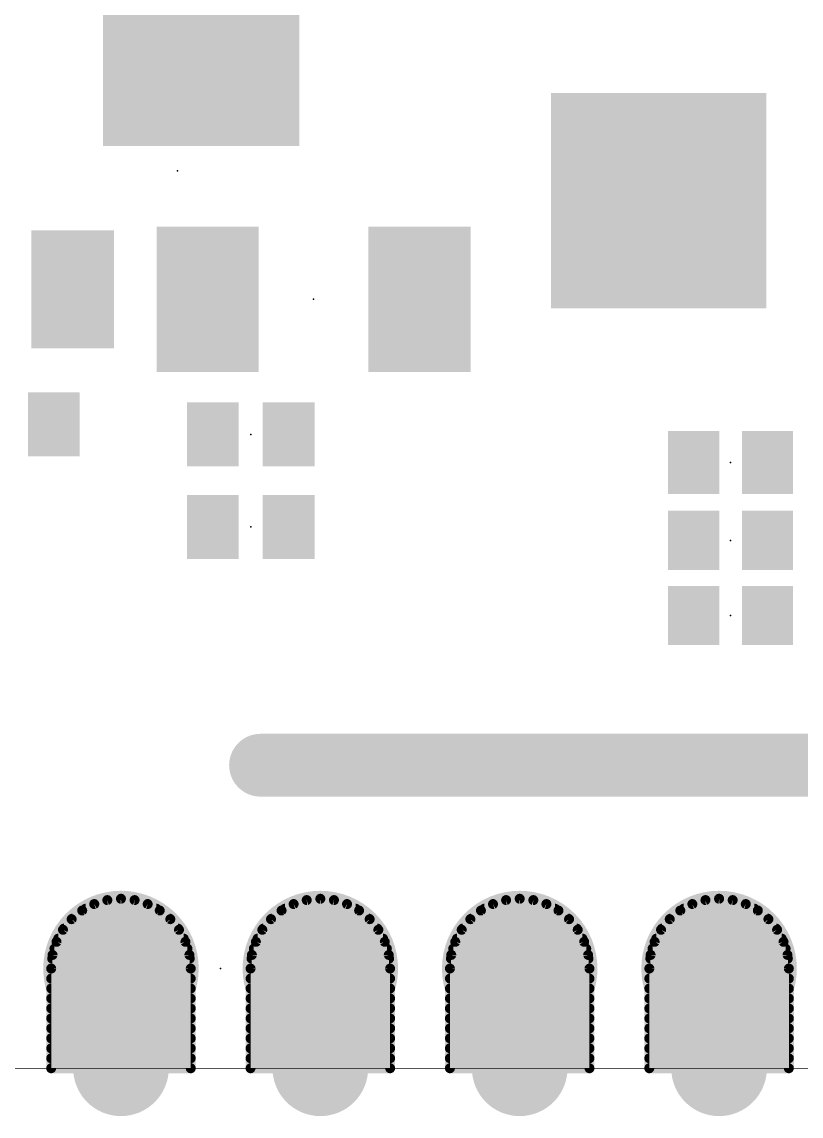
# Model space of a CAD drawing. Extents: x 0 to 35, y -0.6 to 23.5.
# Drawn here: x 16.52 to 26.45, y -0.61 to 13.33 of the extents above; entities that cross this region are included whole.
import ezdxf

# ---------------------------------------------------------------- set-up
doc = ezdxf.new("R2010")
doc.units = 0
for name, color, linetype in [('17', 110, 'CONTINUOUS'), ('20', 31, 'CONTINUOUS'), ('23', 53, 'CONTINUOUS'), ('24', 53, 'CONTINUOUS'), ('29', 253, 'CONTINUOUS')]:
    doc.layers.add(name, color=color, linetype=linetype)

# ---------------------------------------------------------------- blocks, each defined once
blk = doc.blocks.new('RECT')
blk.add_solid([(-0.5, -0.5), (0.5, -0.5), (-0.5, 0.5), (0.5, 0.5)])
blk = doc.blocks.new('ROUNDP')
at = {"const_width": 0.5}
blk.add_lwpolyline([(0, -0.25, 1), (0, 0.25, 1), (0, -0.25)], format="xyb", dxfattribs=at)

msp = doc.modelspace()

# ---------------------------------------------------------------- linework, layer by layer
at = {"layer": '20', "const_width": 0.01}
msp.add_lwpolyline([(2, 0), (34, 0)], dxfattribs=at)
at = {"layer": '23'}
for p in [(20.2348, 9.7948), (19.4331, 8.0744), (25.5469, 7.7142), (19.4331, 6.895), (25.5469, 6.7236), (25.5469, 5.7658), (19.05, 1.27)]:
    msp.add_point(p, dxfattribs=at)
at = {"layer": '24'}
msp.add_point((18.5, 11.43), dxfattribs=at)
at = {"layer": '29'}
for points, const_width in [([(19.558, 3.86), (28.0924, 3.86)], 0.8), ([(17.4398, 2.0913), (17.2861, 2.0092)], 0.127), ([(17.3288, 2.032), (18.2312, 2.032)], 0.127), ([(17.6066, 2.1419), (17.4398, 2.0913)], 0.127), ([(17.78, 2.159), (17.6066, 2.1419)], 0.127), ([(17.9534, 2.1419), (17.78, 2.159)], 0.127), ([(18.1202, 2.0913), (17.9534, 2.1419)], 0.127), ([(18.2739, 2.0092), (18.1202, 2.0913)], 0.127), ([(19.9798, 2.0913), (19.8261, 2.0092)], 0.127), ([(19.8688, 2.032), (20.7712, 2.032)], 0.127), ([(20.1466, 2.1419), (19.9798, 2.0913)], 0.127), ([(20.32, 2.159), (20.1466, 2.1419)], 0.127), ([(20.4934, 2.1419), (20.32, 2.159)], 0.127), ([(20.6602, 2.0913), (20.4934, 2.1419)], 0.127), ([(20.8139, 2.0092), (20.6602, 2.0913)], 0.127), ([(22.5198, 2.0913), (22.3661, 2.0092)], 0.127), ([(22.4088, 2.032), (23.3112, 2.032)], 0.127), ([(22.6866, 2.1419), (22.5198, 2.0913)], 0.127), ([(22.86, 2.159), (22.6866, 2.1419)], 0.127), ([(23.0334, 2.1419), (22.86, 2.159)], 0.127), ([(23.2002, 2.0913), (23.0334, 2.1419)], 0.127), ([(23.3539, 2.0092), (23.2002, 2.0913)], 0.127), ([(25.0598, 2.0913), (24.9061, 2.0092)], 0.127), ([(24.9488, 2.032), (25.8512, 2.032)], 0.127), ([(25.2266, 2.1419), (25.0598, 2.0913)], 0.127), ([(25.4, 2.159), (25.2266, 2.1419)], 0.127), ([(25.5734, 2.1419), (25.4, 2.159)], 0.127), ([(25.7402, 2.0913), (25.5734, 2.1419)], 0.127), ([(25.8939, 2.0092), (25.7402, 2.0913)], 0.127), ([(17.1514, 1.8986), (17.0408, 1.7639)], 0.127), ([(17.2861, 2.0092), (17.1514, 1.8986)], 0.127), ([(17.1592, 1.905), (18.4008, 1.905)], 0.127), ([(18.4086, 1.8986), (18.2739, 2.0092)], 0.127), ([(18.5192, 1.7639), (18.4086, 1.8986)], 0.127), ([(19.6914, 1.8986), (19.5808, 1.7639)], 0.127), ([(19.8261, 2.0092), (19.6914, 1.8986)], 0.127), ([(19.6992, 1.905), (20.9408, 1.905)], 0.127), ([(20.9486, 1.8986), (20.8139, 2.0092)], 0.127), ([(21.0592, 1.7639), (20.9486, 1.8986)], 0.127), ([(22.2314, 1.8986), (22.1208, 1.7639)], 0.127), ([(22.3661, 2.0092), (22.2314, 1.8986)], 0.127), ([(22.2392, 1.905), (23.4808, 1.905)], 0.127), ([(23.4886, 1.8986), (23.3539, 2.0092)], 0.127), ([(23.5992, 1.7639), (23.4886, 1.8986)], 0.127), ([(24.7714, 1.8986), (24.6608, 1.7639)], 0.127), ([(24.9061, 2.0092), (24.7714, 1.8986)], 0.127), ([(24.7792, 1.905), (26.0208, 1.905)], 0.127), ([(26.0286, 1.8986), (25.8939, 2.0092)], 0.127), ([(26.1392, 1.7639), (26.0286, 1.8986)], 0.127), ([(17.0408, 1.7639), (16.9587, 1.6102)], 0.127), ([(17.0524, 1.778), (18.5076, 1.778)], 0.127), ([(18.6013, 1.6102), (18.5192, 1.7639)], 0.127), ([(19.5808, 1.7639), (19.4987, 1.6102)], 0.127), ([(19.5924, 1.778), (21.0476, 1.778)], 0.127), ([(21.1413, 1.6102), (21.0592, 1.7639)], 0.127), ([(22.1208, 1.7639), (22.0387, 1.6102)], 0.127), ([(22.1324, 1.778), (23.5876, 1.778)], 0.127), ([(23.6813, 1.6102), (23.5992, 1.7639)], 0.127), ([(24.6608, 1.7639), (24.5787, 1.6102)], 0.127), ([(24.6724, 1.778), (26.1276, 1.778)], 0.127), ([(26.2213, 1.6102), (26.1392, 1.7639)], 0.127), ([(16.9587, 1.6102), (16.9081, 1.4434)], 0.127), ([(16.9805, 1.651), (18.5795, 1.651)], 0.127), ([(18.6519, 1.4434), (18.6013, 1.6102)], 0.127), ([(19.4987, 1.6102), (19.4481, 1.4434)], 0.127), ([(19.5205, 1.651), (21.1195, 1.651)], 0.127), ([(21.1919, 1.4434), (21.1413, 1.6102)], 0.127), ([(22.0387, 1.6102), (21.9881, 1.4434)], 0.127), ([(22.0605, 1.651), (23.6595, 1.651)], 0.127), ([(23.7319, 1.4434), (23.6813, 1.6102)], 0.127), ([(24.5787, 1.6102), (24.5281, 1.4434)], 0.127), ([(24.6005, 1.651), (26.1995, 1.651)], 0.127), ([(26.2719, 1.4434), (26.2213, 1.6102)], 0.127), ([(16.9325, 1.524), (18.6275, 1.524)], 0.127), ([(19.4725, 1.524), (21.1675, 1.524)], 0.127), ([(22.0125, 1.524), (23.7075, 1.524)], 0.127), ([(24.5525, 1.524), (26.2475, 1.524)], 0.127), ([(16.9081, 1.4434), (16.891, 1.27)], 0.127), ([(16.9035, 1.397), (18.6565, 1.397)], 0.127), ([(18.669, 1.27), (18.6519, 1.4434)], 0.127), ([(19.4481, 1.4434), (19.431, 1.27)], 0.127), ([(19.4435, 1.397), (21.1965, 1.397)], 0.127), ([(21.209, 1.27), (21.1919, 1.4434)], 0.127), ([(21.9881, 1.4434), (21.971, 1.27)], 0.127), ([(21.9835, 1.397), (23.7365, 1.397)], 0.127), ([(23.749, 1.27), (23.7319, 1.4434)], 0.127), ([(24.5281, 1.4434), (24.511, 1.27)], 0.127), ([(24.5235, 1.397), (26.2765, 1.397)], 0.127), ([(26.289, 1.27), (26.2719, 1.4434)], 0.127), ([(16.891, 1.27), (16.891, 0)], 0.127), ([(16.891, 1.27), (18.669, 1.27)], 0.127), ([(18.669, 0), (18.669, 1.27)], 0.127), ([(19.431, 1.27), (19.431, 0)], 0.127), ([(19.431, 1.27), (21.209, 1.27)], 0.127), ([(21.209, 0), (21.209, 1.27)], 0.127), ([(21.971, 1.27), (21.971, 0)], 0.127), ([(21.971, 1.27), (23.749, 1.27)], 0.127), ([(23.749, 0), (23.749, 1.27)], 0.127), ([(24.511, 1.27), (24.511, 0)], 0.127), ([(24.511, 1.27), (26.289, 1.27)], 0.127), ([(26.289, 0), (26.289, 1.27)], 0.127), ([(16.891, 1.143), (18.669, 1.143)], 0.127), ([(19.431, 1.143), (21.209, 1.143)], 0.127), ([(21.971, 1.143), (23.749, 1.143)], 0.127), ([(24.511, 1.143), (26.289, 1.143)], 0.127), ([(16.891, 1.016), (18.669, 1.016)], 0.127), ([(19.431, 1.016), (21.209, 1.016)], 0.127), ([(21.971, 1.016), (23.749, 1.016)], 0.127), ([(24.511, 1.016), (26.289, 1.016)], 0.127), ([(16.891, 0.889), (18.669, 0.889)], 0.127), ([(19.431, 0.889), (21.209, 0.889)], 0.127), ([(21.971, 0.889), (23.749, 0.889)], 0.127), ([(24.511, 0.889), (26.289, 0.889)], 0.127), ([(16.891, 0.762), (18.669, 0.762)], 0.127), ([(16.891, 0.635), (18.669, 0.635)], 0.127), ([(19.431, 0.762), (21.209, 0.762)], 0.127), ([(19.431, 0.635), (21.209, 0.635)], 0.127), ([(21.971, 0.762), (23.749, 0.762)], 0.127), ([(21.971, 0.635), (23.749, 0.635)], 0.127), ([(24.511, 0.762), (26.289, 0.762)], 0.127), ([(24.511, 0.635), (26.289, 0.635)], 0.127), ([(16.891, 0.508), (18.669, 0.508)], 0.127), ([(19.431, 0.508), (21.209, 0.508)], 0.127), ([(21.971, 0.508), (23.749, 0.508)], 0.127), ([(24.511, 0.508), (26.289, 0.508)], 0.127), ([(16.891, 0.381), (18.669, 0.381)], 0.127), ([(19.431, 0.381), (21.209, 0.381)], 0.127), ([(21.971, 0.381), (23.749, 0.381)], 0.127), ([(24.511, 0.381), (26.289, 0.381)], 0.127), ([(16.891, 0.254), (18.669, 0.254)], 0.127), ([(19.431, 0.254), (21.209, 0.254)], 0.127), ([(21.971, 0.254), (23.749, 0.254)], 0.127), ([(24.511, 0.254), (26.289, 0.254)], 0.127), ([(16.891, 0.127), (18.669, 0.127)], 0.127), ([(19.431, 0.127), (21.209, 0.127)], 0.127), ([(21.971, 0.127), (23.749, 0.127)], 0.127), ([(24.511, 0.127), (26.289, 0.127)], 0.127), ([(16.891, 0), (18.669, 0)], 0.127), ([(16.891, 0), (18.669, 0)], 0.127), ([(19.431, 0), (21.209, 0)], 0.127), ([(19.431, 0), (21.209, 0)], 0.127), ([(21.971, 0), (23.749, 0)], 0.127), ([(21.971, 0), (23.749, 0)], 0.127), ([(24.511, 0), (26.289, 0)], 0.127), ([(24.511, 0), (26.289, 0)], 0.127)]:
    msp.add_lwpolyline(points, dxfattribs=dict(at, const_width=const_width))
for points, const_width in [([(19.558, 4.06, 1), (19.558, 3.66)], 0.4), ([(17.3288, 2.0638, 1), (17.3288, 2.0002)], 0.0635), ([(17.4306, 2.1217, 1), (17.449, 2.0609)], 0.0635), ([(17.4548, 2.0633, 1), (17.4248, 2.1193)], 0.0635), ([(17.6035, 2.1735, 1), (17.6097, 2.1103)], 0.0635), ([(17.6158, 2.1115, 1), (17.5973, 2.1723)], 0.0635), ([(17.7831, 2.1906, 1), (17.7769, 2.1274)], 0.0635), ([(17.7831, 2.1274, 1), (17.7769, 2.1906)], 0.0635), ([(17.9627, 2.1723, 1), (17.9442, 2.1115)], 0.0635), ([(17.9503, 2.1103, 1), (17.9565, 2.1735)], 0.0635), ([(18.1352, 2.1193, 1), (18.1052, 2.0633)], 0.0635), ([(18.111, 2.0609, 1), (18.1294, 2.1217)], 0.0635), ([(18.2312, 2.0002, 1), (18.2312, 2.0638)], 0.0635), ([(19.8688, 2.0638, 1), (19.8688, 2.0002)], 0.0635), ([(19.9706, 2.1217, 1), (19.989, 2.0609)], 0.0635), ([(19.9948, 2.0633, 1), (19.9648, 2.1193)], 0.0635), ([(20.1435, 2.1735, 1), (20.1497, 2.1103)], 0.0635), ([(20.1558, 2.1115, 1), (20.1373, 2.1723)], 0.0635), ([(20.3231, 2.1906, 1), (20.3169, 2.1274)], 0.0635), ([(20.3231, 2.1274, 1), (20.3169, 2.1906)], 0.0635), ([(20.5027, 2.1723, 1), (20.4842, 2.1115)], 0.0635), ([(20.4903, 2.1103, 1), (20.4965, 2.1735)], 0.0635), ([(20.6752, 2.1193, 1), (20.6452, 2.0633)], 0.0635), ([(20.651, 2.0609, 1), (20.6694, 2.1217)], 0.0635), ([(20.7712, 2.0002, 1), (20.7712, 2.0638)], 0.0635), ([(22.4088, 2.0638, 1), (22.4088, 2.0002)], 0.0635), ([(22.5106, 2.1217, 1), (22.529, 2.0609)], 0.0635), ([(22.5348, 2.0633, 1), (22.5048, 2.1193)], 0.0635), ([(22.6835, 2.1735, 1), (22.6897, 2.1103)], 0.0635), ([(22.6958, 2.1115, 1), (22.6773, 2.1723)], 0.0635), ([(22.8631, 2.1906, 1), (22.8569, 2.1274)], 0.0635), ([(22.8631, 2.1274, 1), (22.8569, 2.1906)], 0.0635), ([(23.0427, 2.1723, 1), (23.0242, 2.1115)], 0.0635), ([(23.0303, 2.1103, 1), (23.0365, 2.1735)], 0.0635), ([(23.2152, 2.1193, 1), (23.1852, 2.0633)], 0.0635), ([(23.191, 2.0609, 1), (23.2094, 2.1217)], 0.0635), ([(23.3112, 2.0002, 1), (23.3112, 2.0638)], 0.0635), ([(24.9488, 2.0638, 1), (24.9488, 2.0002)], 0.0635), ([(25.0506, 2.1217, 1), (25.069, 2.0609)], 0.0635), ([(25.0748, 2.0633, 1), (25.0448, 2.1193)], 0.0635), ([(25.2235, 2.1735, 1), (25.2297, 2.1103)], 0.0635), ([(25.2358, 2.1115, 1), (25.2173, 2.1723)], 0.0635), ([(25.4031, 2.1906, 1), (25.3969, 2.1274)], 0.0635), ([(25.4031, 2.1274, 1), (25.3969, 2.1906)], 0.0635), ([(25.5827, 2.1723, 1), (25.5642, 2.1115)], 0.0635), ([(25.5703, 2.1103, 1), (25.5765, 2.1735)], 0.0635), ([(25.7552, 2.1193, 1), (25.7252, 2.0633)], 0.0635), ([(25.731, 2.0609, 1), (25.7494, 2.1217)], 0.0635), ([(25.8512, 2.0002, 1), (25.8512, 2.0638)], 0.0635), ([(17.1312, 1.9232, 1), (17.1715, 1.8741)], 0.0635), ([(17.1759, 1.8785, 1), (17.1268, 1.9188)], 0.0635), ([(17.1592, 1.9367, 1), (17.1592, 1.8733)], 0.0635), ([(17.2711, 2.0372, 1), (17.3011, 1.9812)], 0.0635), ([(17.3062, 1.9846, 1), (17.266, 2.0337)], 0.0635), ([(18.294, 2.0337, 1), (18.2538, 1.9846)], 0.0635), ([(18.2589, 1.9812, 1), (18.2889, 2.0372)], 0.0635), ([(18.4332, 1.9188, 1), (18.3841, 1.8785)], 0.0635), ([(18.3885, 1.8741, 1), (18.4288, 1.9232)], 0.0635), ([(18.4008, 1.8733, 1), (18.4008, 1.9367)], 0.0635), ([(19.6712, 1.9232, 1), (19.7115, 1.8741)], 0.0635), ([(19.7159, 1.8785, 1), (19.6668, 1.9188)], 0.0635), ([(19.6992, 1.9367, 1), (19.6992, 1.8733)], 0.0635), ([(19.8111, 2.0372, 1), (19.8411, 1.9812)], 0.0635), ([(19.8462, 1.9846, 1), (19.806, 2.0337)], 0.0635), ([(20.834, 2.0337, 1), (20.7938, 1.9846)], 0.0635), ([(20.7989, 1.9812, 1), (20.8289, 2.0372)], 0.0635), ([(20.9732, 1.9188, 1), (20.9241, 1.8785)], 0.0635), ([(20.9285, 1.8741, 1), (20.9688, 1.9232)], 0.0635), ([(20.9408, 1.8733, 1), (20.9408, 1.9367)], 0.0635), ([(22.2112, 1.9232, 1), (22.2515, 1.8741)], 0.0635), ([(22.2559, 1.8785, 1), (22.2068, 1.9188)], 0.0635), ([(22.2392, 1.9367, 1), (22.2392, 1.8733)], 0.0635), ([(22.3511, 2.0372, 1), (22.3811, 1.9812)], 0.0635), ([(22.3862, 1.9846, 1), (22.346, 2.0337)], 0.0635), ([(23.374, 2.0337, 1), (23.3338, 1.9846)], 0.0635), ([(23.3389, 1.9812, 1), (23.3689, 2.0372)], 0.0635), ([(23.5132, 1.9188, 1), (23.4641, 1.8785)], 0.0635), ([(23.4685, 1.8741, 1), (23.5088, 1.9232)], 0.0635), ([(23.4808, 1.8733, 1), (23.4808, 1.9367)], 0.0635), ([(24.7512, 1.9232, 1), (24.7915, 1.8741)], 0.0635), ([(24.7959, 1.8785, 1), (24.7468, 1.9188)], 0.0635), ([(24.7792, 1.9367, 1), (24.7792, 1.8733)], 0.0635), ([(24.8911, 2.0372, 1), (24.9211, 1.9812)], 0.0635), ([(24.9262, 1.9846, 1), (24.886, 2.0337)], 0.0635), ([(25.914, 2.0337, 1), (25.8738, 1.9846)], 0.0635), ([(25.8789, 1.9812, 1), (25.9089, 2.0372)], 0.0635), ([(26.0532, 1.9188, 1), (26.0041, 1.8785)], 0.0635), ([(26.0085, 1.8741, 1), (26.0488, 1.9232)], 0.0635), ([(26.0208, 1.8733, 1), (26.0208, 1.9367)], 0.0635), ([(17.0163, 1.784, 1), (17.0654, 1.7438)], 0.0635), ([(17.0688, 1.7489, 1), (17.0128, 1.7789)], 0.0635), ([(17.0524, 1.8097, 1), (17.0524, 1.7463)], 0.0635), ([(18.5472, 1.7789, 1), (18.4912, 1.7489)], 0.0635), ([(18.4946, 1.7438, 1), (18.5437, 1.784)], 0.0635), ([(18.5076, 1.7463, 1), (18.5076, 1.8097)], 0.0635), ([(19.5563, 1.784, 1), (19.6054, 1.7438)], 0.0635), ([(19.6088, 1.7489, 1), (19.5528, 1.7789)], 0.0635), ([(19.5924, 1.8097, 1), (19.5924, 1.7463)], 0.0635), ([(21.0872, 1.7789, 1), (21.0312, 1.7489)], 0.0635), ([(21.0346, 1.7438, 1), (21.0837, 1.784)], 0.0635), ([(21.0476, 1.7463, 1), (21.0476, 1.8097)], 0.0635), ([(22.0963, 1.784, 1), (22.1454, 1.7438)], 0.0635), ([(22.1488, 1.7489, 1), (22.0928, 1.7789)], 0.0635), ([(22.1324, 1.8097, 1), (22.1324, 1.7463)], 0.0635), ([(23.6272, 1.7789, 1), (23.5712, 1.7489)], 0.0635), ([(23.5746, 1.7438, 1), (23.6237, 1.784)], 0.0635), ([(23.5876, 1.7463, 1), (23.5876, 1.8097)], 0.0635), ([(24.6363, 1.784, 1), (24.6854, 1.7438)], 0.0635), ([(24.6888, 1.7489, 1), (24.6328, 1.7789)], 0.0635), ([(24.6724, 1.8097, 1), (24.6724, 1.7463)], 0.0635), ([(26.1672, 1.7789, 1), (26.1112, 1.7489)], 0.0635), ([(26.1146, 1.7438, 1), (26.1637, 1.784)], 0.0635), ([(26.1276, 1.7463, 1), (26.1276, 1.8097)], 0.0635), ([(16.9891, 1.601, 1), (16.9283, 1.6194)], 0.0635), ([(16.9805, 1.6827, 1), (16.9805, 1.6193)], 0.0635), ([(18.6317, 1.6194, 1), (18.5709, 1.601)], 0.0635), ([(18.5795, 1.6193, 1), (18.5795, 1.6827)], 0.0635), ([(19.5291, 1.601, 1), (19.4683, 1.6194)], 0.0635), ([(19.5205, 1.6827, 1), (19.5205, 1.6193)], 0.0635), ([(21.1717, 1.6194, 1), (21.1109, 1.601)], 0.0635), ([(21.1195, 1.6193, 1), (21.1195, 1.6827)], 0.0635), ([(22.0691, 1.601, 1), (22.0083, 1.6194)], 0.0635), ([(22.0605, 1.6827, 1), (22.0605, 1.6193)], 0.0635), ([(23.7117, 1.6194, 1), (23.6509, 1.601)], 0.0635), ([(23.6595, 1.6193, 1), (23.6595, 1.6827)], 0.0635), ([(24.6091, 1.601, 1), (24.5483, 1.6194)], 0.0635), ([(24.6005, 1.6827, 1), (24.6005, 1.6193)], 0.0635), ([(26.2517, 1.6194, 1), (26.1909, 1.601)], 0.0635), ([(26.1995, 1.6193, 1), (26.1995, 1.6827)], 0.0635), ([(16.9325, 1.5557, 1), (16.9325, 1.4923)], 0.0635), ([(16.9307, 1.6252, 1), (16.9867, 1.5952)], 0.0635), ([(18.5733, 1.5952, 1), (18.6293, 1.6252)], 0.0635), ([(18.6275, 1.4923, 1), (18.6275, 1.5557)], 0.0635), ([(19.4725, 1.5557, 1), (19.4725, 1.4923)], 0.0635), ([(19.4707, 1.6252, 1), (19.5267, 1.5952)], 0.0635), ([(21.1133, 1.5952, 1), (21.1693, 1.6252)], 0.0635), ([(21.1675, 1.4923, 1), (21.1675, 1.5557)], 0.0635), ([(22.0125, 1.5557, 1), (22.0125, 1.4923)], 0.0635), ([(22.0107, 1.6252, 1), (22.0667, 1.5952)], 0.0635), ([(23.6533, 1.5952, 1), (23.7093, 1.6252)], 0.0635), ([(23.7075, 1.4923, 1), (23.7075, 1.5557)], 0.0635), ([(24.5525, 1.5557, 1), (24.5525, 1.4923)], 0.0635), ([(24.5507, 1.6252, 1), (24.6067, 1.5952)], 0.0635), ([(26.1933, 1.5952, 1), (26.2493, 1.6252)], 0.0635), ([(26.2475, 1.4923, 1), (26.2475, 1.5557)], 0.0635), ([(16.9035, 1.4287, 1), (16.9035, 1.3653)], 0.0635), ([(16.8777, 1.4527, 1), (16.9385, 1.4342)], 0.0635), ([(16.9397, 1.4403, 1), (16.8765, 1.4465)], 0.0635), ([(18.6835, 1.4465, 1), (18.6203, 1.4403)], 0.0635), ([(18.6215, 1.4342, 1), (18.6823, 1.4527)], 0.0635), ([(18.6565, 1.3653, 1), (18.6565, 1.4287)], 0.0635), ([(19.4435, 1.4287, 1), (19.4435, 1.3653)], 0.0635), ([(19.4177, 1.4527, 1), (19.4785, 1.4342)], 0.0635), ([(19.4797, 1.4403, 1), (19.4165, 1.4465)], 0.0635), ([(21.2235, 1.4465, 1), (21.1603, 1.4403)], 0.0635), ([(21.1615, 1.4342, 1), (21.2223, 1.4527)], 0.0635), ([(21.1965, 1.3653, 1), (21.1965, 1.4287)], 0.0635), ([(21.9835, 1.4287, 1), (21.9835, 1.3653)], 0.0635), ([(21.9577, 1.4527, 1), (22.0185, 1.4342)], 0.0635), ([(22.0197, 1.4403, 1), (21.9565, 1.4465)], 0.0635), ([(23.7635, 1.4465, 1), (23.7003, 1.4403)], 0.0635), ([(23.7015, 1.4342, 1), (23.7623, 1.4527)], 0.0635), ([(23.7365, 1.3653, 1), (23.7365, 1.4287)], 0.0635), ([(24.5235, 1.4287, 1), (24.5235, 1.3653)], 0.0635), ([(24.4977, 1.4527, 1), (24.5585, 1.4342)], 0.0635), ([(24.5597, 1.4403, 1), (24.4965, 1.4465)], 0.0635), ([(26.3035, 1.4465, 1), (26.2403, 1.4403)], 0.0635), ([(26.2415, 1.4342, 1), (26.3023, 1.4527)], 0.0635), ([(26.2765, 1.3653, 1), (26.2765, 1.4287)], 0.0635), ([(16.891, 1.3017, 1), (16.891, 1.2383)], 0.0635), ([(16.8594, 1.2731, 1), (16.9226, 1.2669)], 0.0635), ([(16.9228, 1.27, 1), (16.8593, 1.27)], 0.0635), ([(18.7007, 1.27, 1), (18.6373, 1.27)], 0.0635), ([(18.6374, 1.2669, 1), (18.7006, 1.2731)], 0.0635), ([(18.669, 1.2383, 1), (18.669, 1.3017)], 0.0635), ([(19.3994, 1.2731, 1), (19.4626, 1.2669)], 0.0635), ([(19.4627, 1.27, 1), (19.3993, 1.27)], 0.0635), ([(19.431, 1.3017, 1), (19.431, 1.2383)], 0.0635), ([(21.2407, 1.27, 1), (21.1773, 1.27)], 0.0635), ([(21.1774, 1.2669, 1), (21.2406, 1.2731)], 0.0635), ([(21.209, 1.2383, 1), (21.209, 1.3017)], 0.0635), ([(21.9394, 1.2731, 1), (22.0026, 1.2669)], 0.0635), ([(22.0027, 1.27, 1), (21.9393, 1.27)], 0.0635), ([(21.971, 1.3017, 1), (21.971, 1.2383)], 0.0635), ([(23.7808, 1.27, 1), (23.7173, 1.27)], 0.0635), ([(23.7174, 1.2669, 1), (23.7806, 1.2731)], 0.0635), ([(23.749, 1.2383, 1), (23.749, 1.3017)], 0.0635), ([(24.5428, 1.27, 1), (24.4793, 1.27)], 0.0635), ([(24.511, 1.3017, 1), (24.511, 1.2383)], 0.0635), ([(24.4794, 1.2731, 1), (24.5426, 1.2669)], 0.0635), ([(26.3208, 1.27, 1), (26.2573, 1.27)], 0.0635), ([(26.2574, 1.2669, 1), (26.3206, 1.2731)], 0.0635), ([(26.289, 1.2383, 1), (26.289, 1.3017)], 0.0635), ([(16.891, 1.1747, 1), (16.891, 1.1113)], 0.0635), ([(18.669, 1.1113, 1), (18.669, 1.1747)], 0.0635), ([(19.431, 1.1747, 1), (19.431, 1.1113)], 0.0635), ([(21.209, 1.1113, 1), (21.209, 1.1747)], 0.0635), ([(21.971, 1.1747, 1), (21.971, 1.1113)], 0.0635), ([(23.749, 1.1113, 1), (23.749, 1.1747)], 0.0635), ([(24.511, 1.1747, 1), (24.511, 1.1113)], 0.0635), ([(26.289, 1.1113, 1), (26.289, 1.1747)], 0.0635), ([(16.891, 1.0477, 1), (16.891, 0.9843)], 0.0635), ([(18.669, 0.9843, 1), (18.669, 1.0477)], 0.0635), ([(19.431, 1.0477, 1), (19.431, 0.9843)], 0.0635), ([(21.209, 0.9843, 1), (21.209, 1.0477)], 0.0635), ([(21.971, 1.0477, 1), (21.971, 0.9843)], 0.0635), ([(23.749, 0.9843, 1), (23.749, 1.0477)], 0.0635), ([(24.511, 1.0477, 1), (24.511, 0.9843)], 0.0635), ([(26.289, 0.9843, 1), (26.289, 1.0477)], 0.0635), ([(16.891, 0.9207, 1), (16.891, 0.8573)], 0.0635), ([(18.669, 0.8573, 1), (18.669, 0.9207)], 0.0635), ([(19.431, 0.9207, 1), (19.431, 0.8573)], 0.0635), ([(21.209, 0.8573, 1), (21.209, 0.9207)], 0.0635), ([(21.971, 0.9207, 1), (21.971, 0.8573)], 0.0635), ([(23.749, 0.8573, 1), (23.749, 0.9207)], 0.0635), ([(24.511, 0.9207, 1), (24.511, 0.8573)], 0.0635), ([(26.289, 0.8573, 1), (26.289, 0.9207)], 0.0635), ([(16.891, 0.7937, 1), (16.891, 0.7303)], 0.0635), ([(16.891, 0.6667, 1), (16.891, 0.6033)], 0.0635), ([(18.669, 0.7303, 1), (18.669, 0.7937)], 0.0635), ([(18.669, 0.6033, 1), (18.669, 0.6667)], 0.0635), ([(19.431, 0.7937, 1), (19.431, 0.7303)], 0.0635), ([(19.431, 0.6667, 1), (19.431, 0.6033)], 0.0635), ([(21.209, 0.7303, 1), (21.209, 0.7937)], 0.0635), ([(21.209, 0.6033, 1), (21.209, 0.6667)], 0.0635), ([(21.971, 0.7937, 1), (21.971, 0.7303)], 0.0635), ([(21.971, 0.6667, 1), (21.971, 0.6033)], 0.0635), ([(23.749, 0.7303, 1), (23.749, 0.7937)], 0.0635), ([(23.749, 0.6033, 1), (23.749, 0.6667)], 0.0635), ([(24.511, 0.7937, 1), (24.511, 0.7303)], 0.0635), ([(24.511, 0.6667, 1), (24.511, 0.6033)], 0.0635), ([(26.289, 0.7303, 1), (26.289, 0.7937)], 0.0635), ([(26.289, 0.6033, 1), (26.289, 0.6667)], 0.0635), ([(16.891, 0.5397, 1), (16.891, 0.4763)], 0.0635), ([(18.669, 0.4763, 1), (18.669, 0.5397)], 0.0635), ([(19.431, 0.5397, 1), (19.431, 0.4763)], 0.0635), ([(21.209, 0.4763, 1), (21.209, 0.5397)], 0.0635), ([(21.971, 0.5397, 1), (21.971, 0.4763)], 0.0635), ([(23.749, 0.4763, 1), (23.749, 0.5397)], 0.0635), ([(24.511, 0.5397, 1), (24.511, 0.4763)], 0.0635), ([(26.289, 0.4763, 1), (26.289, 0.5397)], 0.0635), ([(16.891, 0.4128, 1), (16.891, 0.3493)], 0.0635), ([(18.669, 0.3493, 1), (18.669, 0.4128)], 0.0635), ([(19.431, 0.4128, 1), (19.431, 0.3493)], 0.0635), ([(21.209, 0.3493, 1), (21.209, 0.4128)], 0.0635), ([(21.971, 0.4128, 1), (21.971, 0.3493)], 0.0635), ([(23.749, 0.3493, 1), (23.749, 0.4128)], 0.0635), ([(24.511, 0.4128, 1), (24.511, 0.3493)], 0.0635), ([(26.289, 0.3493, 1), (26.289, 0.4128)], 0.0635), ([(16.891, 0.2858, 1), (16.891, 0.2223)], 0.0635), ([(18.669, 0.2223, 1), (18.669, 0.2858)], 0.0635), ([(19.431, 0.2858, 1), (19.431, 0.2223)], 0.0635), ([(21.209, 0.2223, 1), (21.209, 0.2858)], 0.0635), ([(21.971, 0.2858, 1), (21.971, 0.2223)], 0.0635), ([(23.749, 0.2223, 1), (23.749, 0.2858)], 0.0635), ([(24.511, 0.2858, 1), (24.511, 0.2223)], 0.0635), ([(26.289, 0.2223, 1), (26.289, 0.2858)], 0.0635), ([(16.891, 0.1588, 1), (16.891, 0.0953)], 0.0635), ([(18.669, 0.0953, 1), (18.669, 0.1588)], 0.0635), ([(19.431, 0.1588, 1), (19.431, 0.0953)], 0.0635), ([(21.209, 0.0953, 1), (21.209, 0.1588)], 0.0635), ([(21.971, 0.1588, 1), (21.971, 0.0953)], 0.0635), ([(23.749, 0.0953, 1), (23.749, 0.1588)], 0.0635), ([(24.511, 0.1588, 1), (24.511, 0.0953)], 0.0635), ([(26.289, 0.0953, 1), (26.289, 0.1588)], 0.0635), ([(16.891, 0.0318, 1), (16.891, -0.0318)], 0.0635), ([(16.891, 0.0318, 1), (16.891, -0.0318)], 0.0635), ([(16.8593, 0, 1), (16.9228, 0)], 0.0635), ([(18.6373, 0, 1), (18.7007, 0)], 0.0635), ([(18.669, -0.0318, 1), (18.669, 0.0318)], 0.0635), ([(18.669, -0.0318, 1), (18.669, 0.0318)], 0.0635), ([(19.431, 0.0318, 1), (19.431, -0.0318)], 0.0635), ([(19.431, 0.0318, 1), (19.431, -0.0318)], 0.0635), ([(19.3993, 0, 1), (19.4627, 0)], 0.0635), ([(21.1773, 0, 1), (21.2407, 0)], 0.0635), ([(21.209, -0.0318, 1), (21.209, 0.0318)], 0.0635), ([(21.209, -0.0318, 1), (21.209, 0.0318)], 0.0635), ([(21.971, 0.0318, 1), (21.971, -0.0318)], 0.0635), ([(21.971, 0.0318, 1), (21.971, -0.0318)], 0.0635), ([(21.9393, 0, 1), (22.0027, 0)], 0.0635), ([(23.7173, 0, 1), (23.7808, 0)], 0.0635), ([(23.749, -0.0318, 1), (23.749, 0.0318)], 0.0635), ([(23.749, -0.0318, 1), (23.749, 0.0318)], 0.0635), ([(24.511, 0.0318, 1), (24.511, -0.0318)], 0.0635), ([(24.511, 0.0318, 1), (24.511, -0.0318)], 0.0635), ([(24.4793, 0, 1), (24.5428, 0)], 0.0635), ([(26.2573, 0, 1), (26.3208, 0)], 0.0635), ([(26.289, -0.0318, 1), (26.289, 0.0318)], 0.0635), ([(26.289, -0.0318, 1), (26.289, 0.0318)], 0.0635)]:
    msp.add_lwpolyline(points, format="xyb", dxfattribs=dict(at, const_width=const_width))

# ---------------------------------------------------------------- block references
at = {"layer": '17', "rotation": 270}
for p, xscale, yscale in [((17.78, 1.27), 1.778, 1.778), ((17.78, 1.27), 1.778, 1.778), ((20.32, 1.27), 1.778, 1.778), ((20.32, 1.27), 1.778, 1.778), ((22.86, 1.27), 1.778, 1.778), ((22.86, 1.27), 1.778, 1.778), ((25.4, 1.27), 1.778, 1.778), ((25.4, 1.27), 1.778, 1.778), ((17.78, 0), 1.016, 1.016), ((17.78, 0), 1.016, 1.016), ((20.32, 0), 1.016, 1.016), ((20.32, 0), 1.016, 1.016), ((22.86, 0), 1.016, 1.016), ((22.86, 0), 1.016, 1.016), ((25.4, 0), 1.016, 1.016), ((25.4, 0), 1.016, 1.016)]:
    msp.add_blockref('ROUNDP', p, dxfattribs=dict(at, xscale=xscale, yscale=yscale))
at = {"layer": '29'}
for p, xscale, yscale in [((18.8008, 12.6726), 2.5032, 1.8532), ((18.8848, 9.7948), 1.3032, 1.8532), ((21.5848, 9.7948), 1.3032, 1.8532), ((16.924, 8.2014), 0.6604, 0.8128), ((25.0769, 6.7236), 0.6532, 0.7532), ((26.0169, 6.7236), 0.6532, 0.7532)]:
    msp.add_blockref('RECT', p, dxfattribs=dict(at, xscale=xscale, yscale=yscale))
for name, p, xscale, yscale, rotation in [('RECT', (24.6318, 11.0493), 2.7432, 2.7432, 90), ('RECT', (17.1666, 9.9218), 1.0532, 1.5032, 180), ('RECT', (18.9505, 8.0744), 0.6604, 0.8128, 180), ('RECT', (19.9156, 8.0744), 0.6604, 0.8128, 180), ('RECT', (25.0769, 7.7142), 0.6532, 0.8032, 180), ('RECT', (26.0169, 7.7142), 0.6532, 0.8032, 180), ('RECT', (18.9505, 6.895), 0.6604, 0.8128, 180), ('RECT', (19.9156, 6.895), 0.6604, 0.8128, 180), ('RECT', (25.0769, 5.7658), 0.6532, 0.7532, 180), ('RECT', (26.0169, 5.7658), 0.6532, 0.7532, 180), ('ROUNDP', (17.78, 1.27), 1.9812, 1.9812, 270), ('ROUNDP', (20.32, 1.27), 1.9812, 1.9812, 270), ('ROUNDP', (22.86, 1.27), 1.9812, 1.9812, 270), ('ROUNDP', (25.4, 1.27), 1.9812, 1.9812, 270), ('ROUNDP', (17.78, 0), 1.2192, 1.2192, 270), ('ROUNDP', (20.32, 0), 1.2192, 1.2192, 270), ('ROUNDP', (22.86, 0), 1.2192, 1.2192, 270), ('ROUNDP', (25.4, 0), 1.2192, 1.2192, 270)]:
    msp.add_blockref(name, p, dxfattribs=dict(at, xscale=xscale, yscale=yscale, rotation=rotation))

doc.saveas('drawing.dxf')
